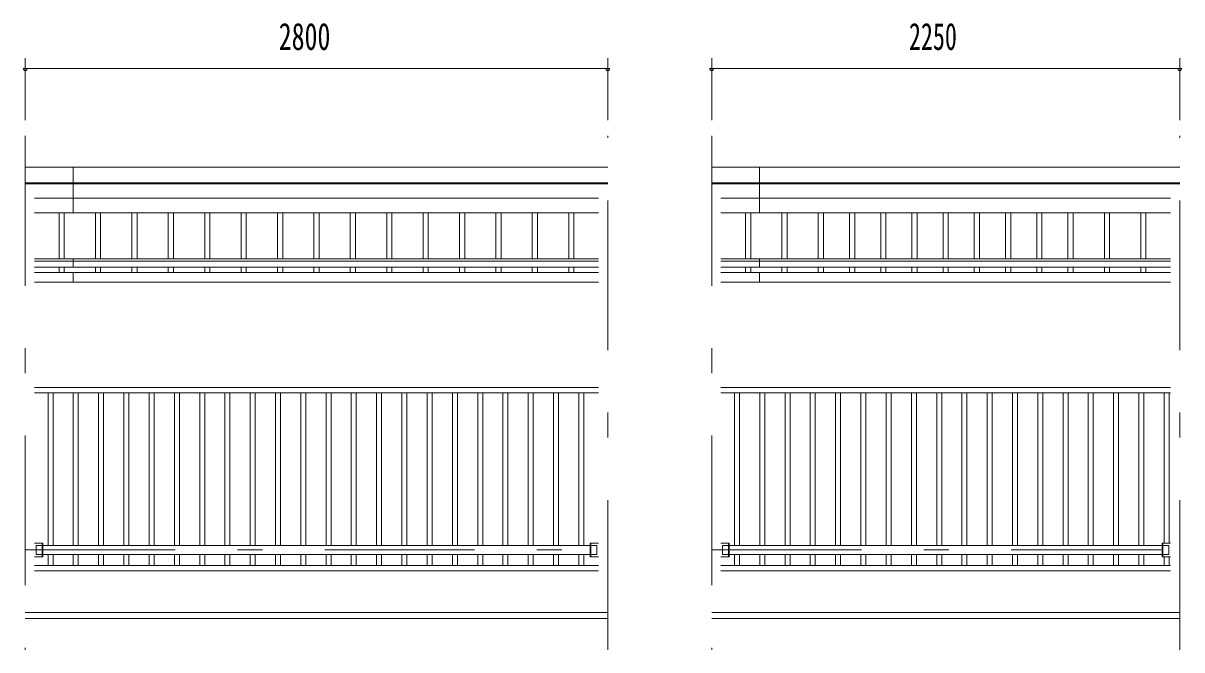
# Model space of a CAD drawing. Units: millimetres, scale not verified. Extents: x -26654 to 26660, y -10500 to 10500.
# Drawn here: x -15176 to -9606, y 1645 to 4657 of the extents above; entities that cross this region are included whole.
import ezdxf
from ezdxf.enums import TextEntityAlignment as Align

# ---------------------------------------------------------------- set-up
doc = ezdxf.new("R2010")
doc.units = ezdxf.units.MM
doc.header["$LTSCALE"] = 60
doc.linetypes.add('USER3', pattern=[24, 12, -5, 2, -5])
for name, color, linetype, lineweight in [('0-2_1-05BOLD', 7, 'Continuous', 18), ('0-3_1-25CENTER', 3, 'USER3', 18), ('0-4_1-45THIN', 4, 'Continuous', 18), ('0-5_1-55DIM', 3, 'Continuous', 18)]:
    doc.layers.add(name, color=color, linetype=linetype, lineweight=lineweight)
doc.styles.add('ＭＳ ゴシック', font='')
doc.styles.get('ＭＳ ゴシック').set_extended_font_data('MS Gothic')

msp = doc.modelspace()

# ---------------------------------------------------------------- linework, layer by layer
at = {"layer": '0-2_1-05BOLD'}
for p, q in [((-15166.45, 3963.67), (-12366.45, 3963.67)), ((-14936.46, 3963.67), (-14936.46, 3745.48)), ((-9616.45, 3963.67), (-11866.46, 3963.67)), ((-11636.46, 3963.67), (-11636.46, 3745.48)), ((-12366.45, 3888.53), (-15166.45, 3888.53)), ((-15166.45, 3884.46), (-12366.45, 3884.46)), ((-11866.46, 3888.53), (-9616.45, 3888.53)), ((-9616.45, 3884.46), (-11866.46, 3884.46)), ((-12411.01, 3814.97), (-15121.91, 3814.97)), ((-11821.91, 3814.97), (-9661.01, 3814.97)), ((-15121.91, 3745.48), (-12411.01, 3745.48)), ((-9661.01, 3745.48), (-11821.91, 3745.48)), ((-12411.01, 3523.86), (-15121.91, 3523.86)), ((-15121.91, 3513.43), (-12411.01, 3513.43)), ((-14936.46, 3483.82), (-14936.46, 3523.86)), ((-11821.91, 3523.86), (-9661.01, 3523.86)), ((-9661.01, 3513.43), (-11821.91, 3513.43)), ((-11636.46, 3523.86), (-11636.46, 3483.82)), ((-12411.01, 3483.82), (-15121.91, 3483.82)), ((-15121.91, 3457.49), (-12411.01, 3457.49)), ((-14936.46, 3412.49), (-14936.46, 3457.49)), ((-11821.91, 3483.82), (-9661.01, 3483.82)), ((-9661.01, 3457.49), (-11821.91, 3457.49)), ((-11636.46, 3457.49), (-11636.46, 3412.49)), ((-12411.01, 3412.49), (-15121.91, 3412.49)), ((-11821.91, 3412.49), (-9661.01, 3412.49)), ((-12411, 2904.67), (-15121.9, 2904.67)), ((-9661, 2904.67), (-11821.9, 2904.67)), ((-15121.9, 2879.67), (-12411, 2879.67)), ((-11821.9, 2879.67), (-9661, 2879.67)), ((-15085.1, 2091.67), (-15085.1, 2157.67)), ((-15081.9, 2146.02), (-12451, 2146.02)), ((-12447.8, 2157.67), (-12447.8, 2091.67)), ((-11785.1, 2146.02), (-11813.95, 2146.02)), ((-11785.1, 2157.67), (-11785.1, 2091.67)), ((-9701, 2146.02), (-11781.9, 2146.02)), ((-9697.8, 2157.67), (-9697.8, 2091.67)), ((-15085.1, 2103.32), (-15113.95, 2103.32)), ((-12451, 2103.32), (-15081.9, 2103.32)), ((-11781.9, 2103.32), (-9701, 2103.32)), ((-15121.9, 2049.67), (-12411, 2049.67)), ((-12411, 2024.67), (-15121.9, 2024.67)), ((-11821.9, 2049.67), (-9661, 2049.67)), ((-9661, 2024.67), (-11821.9, 2024.67)), ((-15166.45, 1824.67), (-12366.45, 1824.67)), ((-12366.45, 1794.67), (-15166.45, 1794.67)), ((-11866.45, 1824.67), (-9616.45, 1824.67)), ((-9616.45, 1794.67), (-11866.45, 1794.67))]:
    msp.add_line(p, q, dxfattribs=at)
for points in [[(-15121.9, 2157.67), (-15081.9, 2157.67), (-15081.9, 2091.67), (-15121.9, 2091.67)], [(-15113.95, 2103.32), (-15113.95, 2146.02), (-15085.1, 2146.02)], [(-12411, 2091.67), (-12451, 2091.67), (-12451, 2157.67), (-12411, 2157.67)], [(-12447.8, 2146.02), (-12418.95, 2146.02), (-12418.95, 2103.32), (-12447.8, 2103.32)], [(-11821.9, 2091.67), (-11781.9, 2091.67), (-11781.9, 2157.67), (-11821.9, 2157.67)], [(-11813.95, 2146.02), (-11813.95, 2103.32), (-11785.1, 2103.32)], [(-9661, 2091.67), (-9701, 2091.67), (-9701, 2157.67), (-9661, 2157.67)], [(-9697.8, 2103.32), (-9668.95, 2103.32), (-9668.95, 2146.02), (-9697.8, 2146.02)]]:
    msp.add_lwpolyline(points, dxfattribs=at)
at = {"layer": '0-3_1-25CENTER'}
for p, q in [((-15166.45, 4114.67), (-15166.45, 1644.67)), ((-12366.46, 1644.67), (-12366.46, 4114.67)), ((-11866.46, 4114.67), (-11866.46, 1644.67)), ((-9616.46, 1644.67), (-9616.46, 4114.67)), ((-15166.45, 2124.67), (-12366.45, 2124.67)), ((-11866.45, 2124.67), (-9616.45, 2124.67))]:
    msp.add_line(p, q, dxfattribs=at)
at = {"layer": '0-4_1-45THIN'}
for p, q in [((-15003.95, 3523.86), (-15003.95, 3745.48)), ((-14978.95, 3745.48), (-14978.95, 3523.86)), ((-14828.95, 3745.48), (-14828.95, 3523.86)), ((-14803.95, 3523.86), (-14803.95, 3745.48)), ((-14653.96, 3523.86), (-14653.96, 3745.48)), ((-14628.96, 3745.48), (-14628.96, 3523.86)), ((-14478.95, 3745.48), (-14478.95, 3523.86)), ((-14453.95, 3523.86), (-14453.95, 3745.48)), ((-14303.95, 3523.86), (-14303.95, 3745.48)), ((-14278.95, 3745.48), (-14278.95, 3523.86)), ((-14128.95, 3745.48), (-14128.95, 3523.86)), ((-14103.95, 3523.86), (-14103.95, 3745.48)), ((-13953.95, 3523.86), (-13953.95, 3745.48)), ((-13928.95, 3745.48), (-13928.95, 3523.86)), ((-13778.95, 3745.48), (-13778.95, 3523.86)), ((-13753.95, 3523.86), (-13753.95, 3745.48)), ((-13603.96, 3523.86), (-13603.96, 3745.48)), ((-13578.95, 3745.48), (-13578.95, 3523.86)), ((-13428.96, 3745.48), (-13428.96, 3523.86)), ((-13403.95, 3523.86), (-13403.95, 3745.48)), ((-13253.95, 3523.86), (-13253.95, 3745.48)), ((-13228.96, 3745.48), (-13228.96, 3523.86)), ((-13078.96, 3745.48), (-13078.96, 3523.86)), ((-13053.95, 3523.86), (-13053.95, 3745.48)), ((-12903.96, 3523.86), (-12903.96, 3745.48)), ((-12878.95, 3745.48), (-12878.95, 3523.86)), ((-12728.96, 3745.48), (-12728.96, 3523.86)), ((-12703.95, 3523.86), (-12703.95, 3745.48)), ((-12553.95, 3523.86), (-12553.95, 3745.48)), ((-12528.95, 3745.48), (-12528.95, 3523.86)), ((-11703.95, 3745.48), (-11703.95, 3523.86)), ((-11678.95, 3523.86), (-11678.95, 3745.48)), ((-11528.95, 3523.86), (-11528.95, 3745.48)), ((-11503.95, 3745.48), (-11503.95, 3523.86)), ((-11353.95, 3745.48), (-11353.95, 3523.86)), ((-11328.95, 3523.86), (-11328.95, 3745.48)), ((-11203.95, 3523.86), (-11203.95, 3745.48)), ((-11178.95, 3745.48), (-11178.95, 3523.86)), ((-11053.95, 3745.48), (-11053.95, 3523.86)), ((-11028.95, 3523.86), (-11028.95, 3745.48)), ((-10903.95, 3523.86), (-10903.95, 3745.48)), ((-10878.95, 3745.48), (-10878.95, 3523.86)), ((-10753.96, 3745.48), (-10753.96, 3523.86)), ((-10728.96, 3523.86), (-10728.96, 3745.48)), ((-10603.96, 3523.86), (-10603.96, 3745.48)), ((-10578.95, 3745.48), (-10578.95, 3523.86)), ((-10453.96, 3745.48), (-10453.96, 3523.86)), ((-10428.96, 3523.86), (-10428.96, 3745.48)), ((-10303.95, 3523.86), (-10303.95, 3745.48)), ((-10278.95, 3745.48), (-10278.95, 3523.86)), ((-10153.96, 3745.48), (-10153.96, 3523.86)), ((-10128.95, 3523.86), (-10128.95, 3745.48)), ((-9978.96, 3523.86), (-9978.96, 3745.48)), ((-9953.95, 3745.48), (-9953.95, 3523.86)), ((-9803.96, 3745.48), (-9803.96, 3523.86)), ((-9778.95, 3523.86), (-9778.95, 3745.48)), ((-15003.95, 3457.49), (-15003.95, 3483.82)), ((-14978.95, 3483.82), (-14978.95, 3457.49)), ((-14828.95, 3483.82), (-14828.95, 3457.49)), ((-14803.95, 3457.49), (-14803.95, 3483.82)), ((-14653.96, 3457.49), (-14653.96, 3483.82)), ((-14628.96, 3483.82), (-14628.96, 3457.49)), ((-14478.95, 3483.82), (-14478.95, 3457.49)), ((-14453.95, 3457.49), (-14453.95, 3483.82)), ((-14303.95, 3457.49), (-14303.95, 3483.82)), ((-14278.95, 3483.82), (-14278.95, 3457.49)), ((-14128.95, 3483.82), (-14128.95, 3457.49)), ((-14103.95, 3457.49), (-14103.95, 3483.82)), ((-13953.95, 3457.49), (-13953.95, 3483.82)), ((-13928.95, 3483.82), (-13928.95, 3457.49)), ((-13778.95, 3483.82), (-13778.95, 3457.49)), ((-13753.95, 3457.49), (-13753.95, 3483.82)), ((-13603.96, 3457.49), (-13603.96, 3483.82)), ((-13578.95, 3483.82), (-13578.95, 3457.49)), ((-13428.96, 3483.82), (-13428.96, 3457.49)), ((-13403.95, 3457.49), (-13403.95, 3483.82)), ((-13253.95, 3457.49), (-13253.95, 3483.82)), ((-13228.96, 3483.82), (-13228.96, 3457.49)), ((-13078.96, 3483.82), (-13078.96, 3457.49)), ((-13053.95, 3457.49), (-13053.95, 3483.82)), ((-12903.96, 3457.49), (-12903.96, 3483.82)), ((-12878.95, 3483.82), (-12878.95, 3457.49)), ((-12728.96, 3483.82), (-12728.96, 3457.49)), ((-12703.95, 3457.49), (-12703.95, 3483.82)), ((-12553.95, 3457.49), (-12553.95, 3483.82)), ((-12528.95, 3483.82), (-12528.95, 3457.49)), ((-11703.95, 3483.82), (-11703.95, 3457.49)), ((-11678.95, 3457.49), (-11678.95, 3483.82)), ((-11528.95, 3457.49), (-11528.95, 3483.82)), ((-11503.95, 3483.82), (-11503.95, 3457.49)), ((-11353.95, 3483.82), (-11353.95, 3457.49)), ((-11328.95, 3457.49), (-11328.95, 3483.82)), ((-11203.95, 3457.49), (-11203.95, 3483.82)), ((-11178.95, 3483.82), (-11178.95, 3457.49)), ((-11053.95, 3483.82), (-11053.95, 3457.49)), ((-11028.95, 3457.49), (-11028.95, 3483.82)), ((-10903.95, 3457.49), (-10903.95, 3483.82)), ((-10878.95, 3483.82), (-10878.95, 3457.49)), ((-10753.96, 3483.82), (-10753.96, 3457.49)), ((-10728.96, 3457.49), (-10728.96, 3483.82)), ((-10603.96, 3457.49), (-10603.96, 3483.82)), ((-10578.95, 3483.82), (-10578.95, 3457.49)), ((-10453.96, 3483.82), (-10453.96, 3457.49)), ((-10428.96, 3457.49), (-10428.96, 3483.82)), ((-10303.95, 3457.49), (-10303.95, 3483.82)), ((-10278.95, 3483.82), (-10278.95, 3457.49)), ((-10153.96, 3483.82), (-10153.96, 3457.49)), ((-10128.95, 3457.49), (-10128.95, 3483.82)), ((-9978.96, 3457.49), (-9978.96, 3483.82)), ((-9953.95, 3483.82), (-9953.95, 3457.49)), ((-9803.96, 3483.82), (-9803.96, 3457.49)), ((-9778.95, 3457.49), (-9778.95, 3483.82)), ((-15056.95, 2879.67), (-15056.95, 2146.02)), ((-15032.95, 2146.02), (-15032.95, 2879.67)), ((-14935.45, 2146.02), (-14935.45, 2879.67)), ((-14911.45, 2879.67), (-14911.45, 2146.02)), ((-14813.95, 2879.67), (-14813.95, 2146.02)), ((-14789.95, 2146.02), (-14789.95, 2879.67)), ((-14692.45, 2146.02), (-14692.45, 2879.67)), ((-14668.45, 2879.67), (-14668.45, 2146.02)), ((-14570.95, 2879.67), (-14570.95, 2146.02)), ((-14546.95, 2146.02), (-14546.95, 2879.67)), ((-14449.45, 2146.02), (-14449.45, 2879.67)), ((-14425.45, 2879.67), (-14425.45, 2146.02)), ((-14327.95, 2879.67), (-14327.95, 2146.02)), ((-14303.95, 2146.02), (-14303.95, 2879.67)), ((-14206.45, 2146.02), (-14206.45, 2879.67)), ((-14182.45, 2879.67), (-14182.45, 2146.02)), ((-14084.95, 2879.67), (-14084.95, 2146.02)), ((-14060.95, 2146.02), (-14060.95, 2879.67)), ((-13963.45, 2146.02), (-13963.45, 2879.67)), ((-13939.45, 2879.67), (-13939.45, 2146.02)), ((-13841.95, 2879.67), (-13841.95, 2146.02)), ((-13817.95, 2146.02), (-13817.95, 2879.67)), ((-13720.45, 2146.02), (-13720.45, 2879.67)), ((-13696.45, 2879.67), (-13696.45, 2146.02)), ((-13598.95, 2879.67), (-13598.95, 2146.02)), ((-13574.95, 2146.02), (-13574.95, 2879.67)), ((-13477.45, 2146.02), (-13477.45, 2879.67)), ((-13453.45, 2879.67), (-13453.45, 2146.02)), ((-13355.95, 2879.67), (-13355.95, 2146.02)), ((-13331.95, 2146.02), (-13331.95, 2879.67)), ((-13234.45, 2146.02), (-13234.45, 2879.67)), ((-13210.45, 2879.67), (-13210.45, 2146.02)), ((-13112.95, 2879.67), (-13112.95, 2146.02)), ((-13088.95, 2146.02), (-13088.95, 2879.67)), ((-12991.45, 2146.02), (-12991.45, 2879.67)), ((-12967.45, 2879.67), (-12967.45, 2146.02)), ((-12869.95, 2879.67), (-12869.95, 2146.02)), ((-12845.95, 2146.02), (-12845.95, 2879.67)), ((-12748.45, 2146.02), (-12748.45, 2879.67)), ((-12724.45, 2879.67), (-12724.45, 2146.02)), ((-12626.95, 2879.67), (-12626.95, 2146.02)), ((-12602.95, 2146.02), (-12602.95, 2879.67)), ((-12505.45, 2146.02), (-12505.45, 2879.67)), ((-12481.45, 2879.67), (-12481.45, 2146.02)), ((-11756.95, 2879.67), (-11756.95, 2146.02)), ((-11732.95, 2146.02), (-11732.95, 2879.67)), ((-11635.45, 2146.02), (-11635.45, 2879.67)), ((-11611.45, 2879.67), (-11611.45, 2146.02)), ((-11513.95, 2879.67), (-11513.95, 2146.02)), ((-11489.95, 2146.02), (-11489.95, 2879.67)), ((-11392.45, 2146.02), (-11392.45, 2879.67)), ((-11368.45, 2879.67), (-11368.45, 2146.02)), ((-11270.95, 2879.67), (-11270.95, 2146.02)), ((-11246.95, 2146.02), (-11246.95, 2879.67)), ((-11149.45, 2146.02), (-11149.45, 2879.67)), ((-11125.45, 2879.67), (-11125.45, 2146.02)), ((-11027.95, 2879.67), (-11027.95, 2146.02)), ((-11003.95, 2146.02), (-11003.95, 2879.67)), ((-10906.45, 2146.02), (-10906.45, 2879.67)), ((-10882.45, 2879.67), (-10882.45, 2146.02)), ((-10784.95, 2879.67), (-10784.95, 2146.02)), ((-10760.95, 2146.02), (-10760.95, 2879.67)), ((-10663.45, 2146.02), (-10663.45, 2879.67)), ((-10639.45, 2879.67), (-10639.45, 2146.02)), ((-10541.95, 2879.67), (-10541.95, 2146.02)), ((-10517.95, 2146.02), (-10517.95, 2879.67)), ((-10420.45, 2146.02), (-10420.45, 2879.67)), ((-10396.45, 2879.67), (-10396.45, 2146.02)), ((-10298.95, 2879.67), (-10298.95, 2146.02)), ((-10274.95, 2146.02), (-10274.95, 2879.67)), ((-10177.45, 2146.02), (-10177.45, 2879.67)), ((-10153.45, 2879.67), (-10153.45, 2146.02)), ((-10055.95, 2879.67), (-10055.95, 2146.02)), ((-10031.95, 2146.02), (-10031.95, 2879.67)), ((-9934.45, 2146.02), (-9934.45, 2879.67)), ((-9910.45, 2879.67), (-9910.45, 2146.02)), ((-9812.95, 2879.67), (-9812.95, 2146.02)), ((-9788.95, 2146.02), (-9788.95, 2879.67)), ((-9691.45, 2157.67), (-9691.45, 2879.67)), ((-9667.45, 2879.67), (-9667.45, 2157.67)), ((-15056.95, 2103.32), (-15056.95, 2049.67)), ((-15032.95, 2049.67), (-15032.95, 2103.32)), ((-14935.45, 2049.67), (-14935.45, 2103.32)), ((-14911.45, 2103.32), (-14911.45, 2049.67)), ((-14813.95, 2103.32), (-14813.95, 2049.67)), ((-14789.95, 2049.67), (-14789.95, 2103.32)), ((-14692.45, 2049.67), (-14692.45, 2103.32)), ((-14668.45, 2103.32), (-14668.45, 2049.67)), ((-14570.95, 2103.32), (-14570.95, 2049.67)), ((-14546.95, 2049.67), (-14546.95, 2103.32)), ((-14449.45, 2049.67), (-14449.45, 2103.32)), ((-14425.45, 2103.32), (-14425.45, 2049.67)), ((-14327.95, 2103.32), (-14327.95, 2049.67)), ((-14303.95, 2049.67), (-14303.95, 2103.32)), ((-14206.45, 2049.67), (-14206.45, 2103.32)), ((-14182.45, 2103.32), (-14182.45, 2049.67)), ((-14084.95, 2103.32), (-14084.95, 2049.67)), ((-14060.95, 2049.67), (-14060.95, 2103.32)), ((-13963.45, 2049.67), (-13963.45, 2103.32)), ((-13939.45, 2103.32), (-13939.45, 2049.67)), ((-13841.95, 2103.32), (-13841.95, 2049.67)), ((-13817.95, 2049.67), (-13817.95, 2103.32)), ((-13720.45, 2049.67), (-13720.45, 2103.32)), ((-13696.45, 2103.32), (-13696.45, 2049.67)), ((-13598.95, 2103.32), (-13598.95, 2049.67)), ((-13574.95, 2049.67), (-13574.95, 2103.32)), ((-13477.45, 2049.67), (-13477.45, 2103.32)), ((-13453.45, 2103.32), (-13453.45, 2049.67)), ((-13355.95, 2103.32), (-13355.95, 2049.67)), ((-13331.95, 2049.67), (-13331.95, 2103.32)), ((-13234.45, 2049.67), (-13234.45, 2103.32)), ((-13210.45, 2103.32), (-13210.45, 2049.67)), ((-13112.95, 2103.32), (-13112.95, 2049.67)), ((-13088.95, 2049.67), (-13088.95, 2103.32)), ((-12991.45, 2049.67), (-12991.45, 2103.32)), ((-12967.45, 2103.32), (-12967.45, 2049.67)), ((-12869.95, 2103.32), (-12869.95, 2049.67)), ((-12845.95, 2049.67), (-12845.95, 2103.32)), ((-12748.45, 2049.67), (-12748.45, 2103.32)), ((-12724.45, 2103.32), (-12724.45, 2049.67)), ((-12626.95, 2103.32), (-12626.95, 2049.67)), ((-12602.95, 2049.67), (-12602.95, 2103.32)), ((-12505.45, 2049.67), (-12505.45, 2103.32)), ((-12481.45, 2103.32), (-12481.45, 2049.67)), ((-11756.95, 2103.32), (-11756.95, 2049.67)), ((-11732.95, 2049.67), (-11732.95, 2103.32)), ((-11635.45, 2049.67), (-11635.45, 2103.32)), ((-11611.45, 2103.32), (-11611.45, 2049.67)), ((-11513.95, 2103.32), (-11513.95, 2049.67)), ((-11489.95, 2049.67), (-11489.95, 2103.32)), ((-11392.45, 2049.67), (-11392.45, 2103.32)), ((-11368.45, 2103.32), (-11368.45, 2049.67)), ((-11270.95, 2103.32), (-11270.95, 2049.67)), ((-11246.95, 2049.67), (-11246.95, 2103.32)), ((-11149.45, 2049.67), (-11149.45, 2103.32)), ((-11125.45, 2103.32), (-11125.45, 2049.67)), ((-11027.95, 2103.32), (-11027.95, 2049.67)), ((-11003.95, 2049.67), (-11003.95, 2103.32)), ((-10906.45, 2049.67), (-10906.45, 2103.32)), ((-10882.45, 2103.32), (-10882.45, 2049.67)), ((-10784.95, 2103.32), (-10784.95, 2049.67)), ((-10760.95, 2049.67), (-10760.95, 2103.32)), ((-10663.45, 2049.67), (-10663.45, 2103.32)), ((-10639.45, 2103.32), (-10639.45, 2049.67)), ((-10541.95, 2103.32), (-10541.95, 2049.67)), ((-10517.95, 2049.67), (-10517.95, 2103.32)), ((-10420.45, 2049.67), (-10420.45, 2103.32)), ((-10396.45, 2103.32), (-10396.45, 2049.67)), ((-10298.95, 2103.32), (-10298.95, 2049.67)), ((-10274.95, 2049.67), (-10274.95, 2103.32)), ((-10177.45, 2049.67), (-10177.45, 2103.32)), ((-10153.45, 2103.32), (-10153.45, 2049.67)), ((-10055.95, 2103.32), (-10055.95, 2049.67)), ((-10031.95, 2049.67), (-10031.95, 2103.32)), ((-9934.45, 2049.67), (-9934.45, 2103.32)), ((-9910.45, 2103.32), (-9910.45, 2049.67)), ((-9812.95, 2103.32), (-9812.95, 2049.67)), ((-9788.95, 2049.67), (-9788.95, 2103.32)), ((-9691.45, 2049.67), (-9691.45, 2091.67)), ((-9667.45, 2091.67), (-9667.45, 2049.67))]:
    msp.add_line(p, q, dxfattribs=at)
at = {"layer": '0-5_1-55DIM'}
for p, q in [((-15166.45, 4488.67), (-15166.45, 4189.67)), ((-12366.45, 4189.67), (-12366.45, 4488.67)), ((-11866.46, 4488.67), (-11866.46, 4189.67)), ((-9616.45, 4189.67), (-9616.45, 4488.67)), ((-15156.45, 4438.67), (-15176.45, 4438.67)), ((-15166.45, 4438.67), (-12366.45, 4438.67)), ((-12366.45, 4438.67), (-15166.45, 4438.67)), ((-12356.45, 4438.67), (-12376.45, 4438.67)), ((-11856.46, 4438.67), (-11876.46, 4438.67)), ((-11866.46, 4438.67), (-9616.45, 4438.67)), ((-9616.45, 4438.67), (-11866.46, 4438.67)), ((-9606.45, 4438.67), (-9626.45, 4438.67))]:
    msp.add_line(p, q, dxfattribs=at)
for centre in [(-15166.45, 4438.67), (-12366.45, 4438.67), (-11866.46, 4438.67), (-9616.45, 4438.67)]:
    msp.add_arc(centre, 10, 180, 0, dxfattribs=at)

# ---------------------------------------------------------------- texts
at = {"layer": '0-5_1-55DIM', "color": 7, "style": 'ＭＳ ゴシック'}
for s, width, p in [('2800', 0.7, (-13947.73, 4488.67)), ('2250', 0.65, (-10918.14, 4488.67))]:
    msp.add_text(s, height=130.2, dxfattribs=dict(at, width=width)).set_placement(p, align=Align.BOTTOM_LEFT)

doc.saveas('drawing.dxf')
